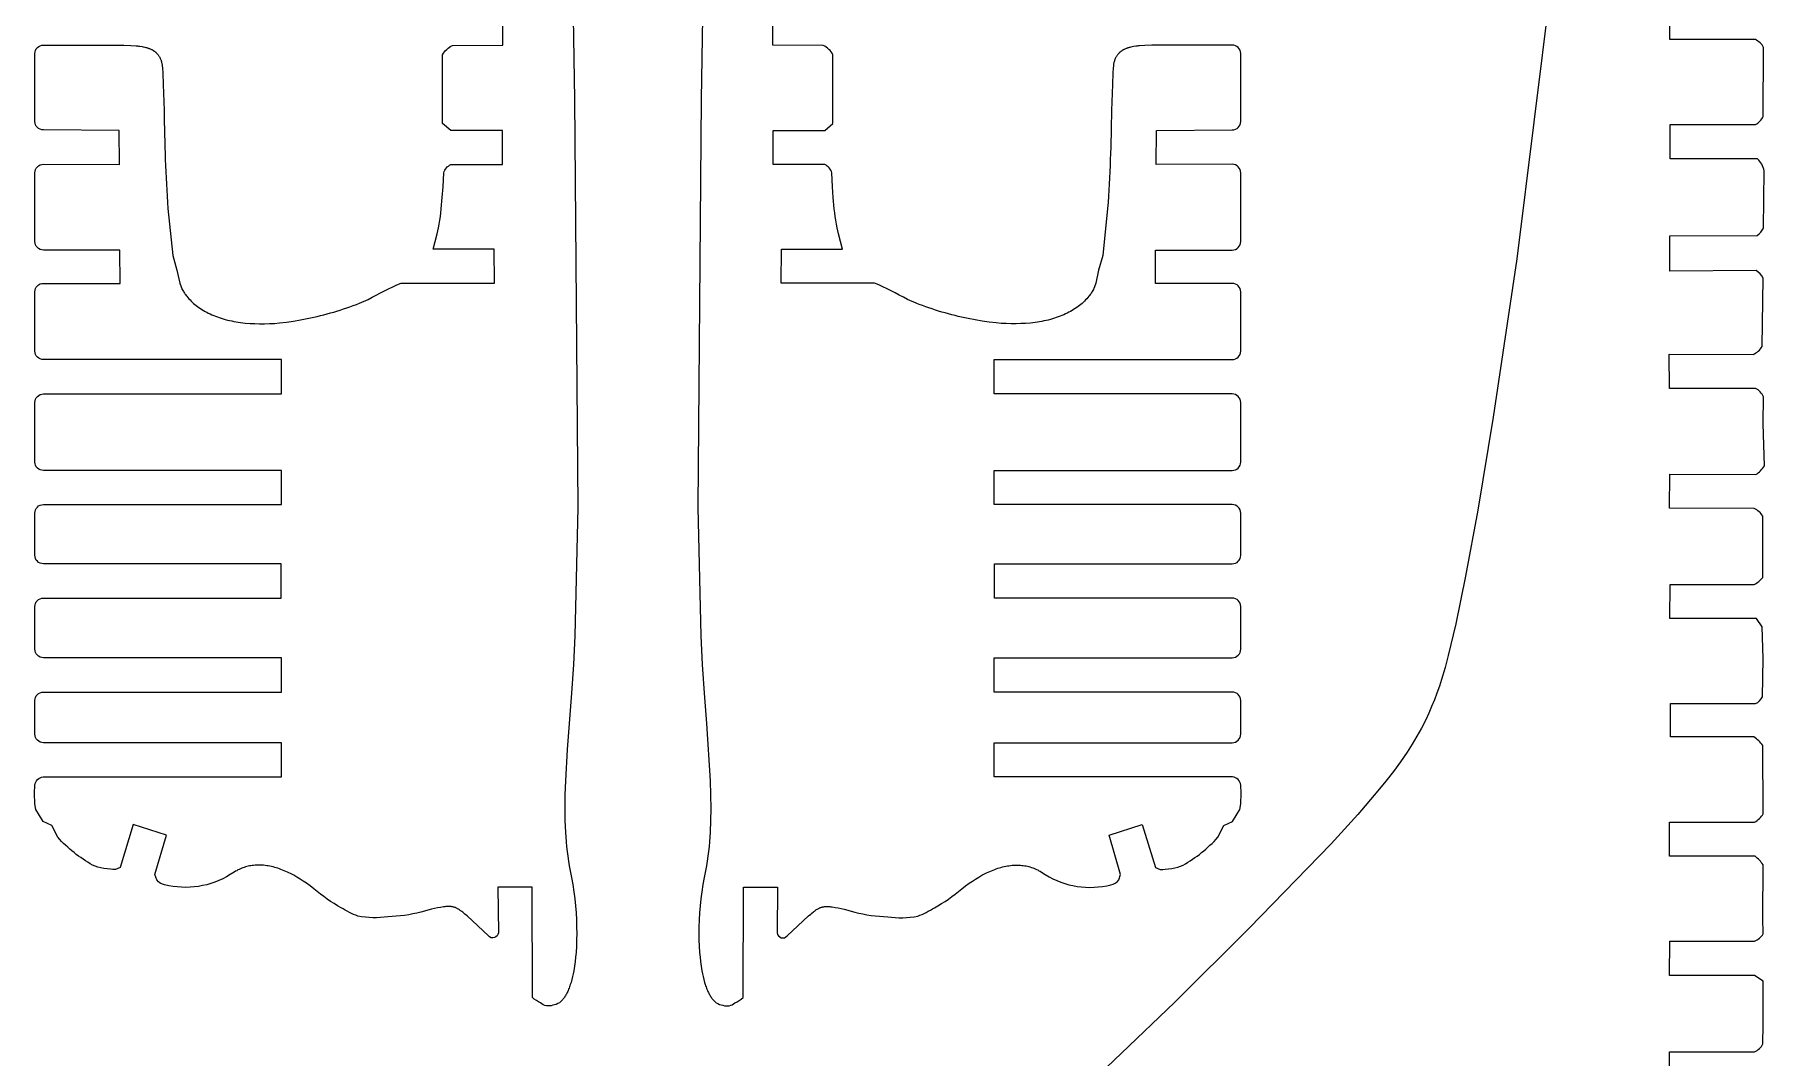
# Model space of a CAD drawing. Extents: x -389 to 108, y -244 to 818.
# Drawn here: x -96.3 to 69.7, y 525.9 to 624.1 of the extents above; entities that cross this region are included whole.
import ezdxf

# ---------------------------------------------------------------- set-up
doc = ezdxf.new("R2010")
doc.units = 0
doc.layers.add('LAYER_1', color=18, linetype='CONTINUOUS')

msp = doc.modelspace()

# ---------------------------------------------------------------- linework, layer by layer
at = {"layer": 'LAYER_1'}
for points in [[(-44.75, 631.63), (-44.52, 617.88), (-44.21, 578.67), (-44.49, 566.37), (-44.63, 563.61), (-44.82, 560.86), (-45.05, 557.94), (-45.22, 555.46), (-45.39, 552.46), (-45.44, 551.12), (-45.45, 549.78), (-45.44, 548.66), (-45.4, 547.54), (-45.34, 546.61), (-45.29, 546.14), (-45.24, 545.68), (-45.18, 545.21), (-45.11, 544.75), (-45.03, 544.29), (-44.94, 543.83), (-44.81, 543.16), (-44.69, 542.49), (-44.59, 541.81), (-44.5, 541.14), (-44.43, 540.46), (-44.38, 539.78), (-44.34, 539.1), (-44.32, 538.42), (-44.31, 537.81), (-44.32, 537.2), (-44.35, 536.59), (-44.38, 535.98), (-44.42, 535.54), (-44.47, 535.1), (-44.53, 534.66), (-44.6, 534.23), (-44.66, 533.94), (-44.72, 533.66), (-44.78, 533.39), (-44.86, 533.11), (-44.93, 532.89), (-44.97, 532.78), (-45, 532.67), (-45.05, 532.56), (-45.09, 532.45), (-45.13, 532.34), (-45.18, 532.24), (-45.22, 532.15), (-45.26, 532.07), (-45.3, 531.99), (-45.35, 531.91), (-45.4, 531.83), (-45.45, 531.75), (-45.5, 531.67), (-45.58, 531.57), (-45.6, 531.53), (-45.65, 531.48), (-45.69, 531.42), (-45.75, 531.36), (-45.8, 531.31), (-45.85, 531.26), (-45.91, 531.21), (-45.97, 531.16, -0.113266), (-46.62, 530.91, -0.262152), (-47.78, 531.13, -0.056141), (-48.57, 531.66), (-48.6, 542.25), (-51.87, 542.25)], [(-32.15, 631.63), (-32.38, 617.88), (-32.69, 578.67), (-32.41, 566.37), (-32.27, 563.61), (-32.09, 560.86), (-31.85, 557.94), (-31.51, 552.46), (-31.47, 551.12), (-31.45, 549.78), (-31.46, 548.66), (-31.5, 547.54), (-31.56, 546.61), (-31.61, 546.14), (-31.66, 545.68), (-31.72, 545.21), (-31.8, 544.75), (-31.87, 544.29), (-31.96, 543.83), (-32.09, 543.16), (-32.21, 542.49), (-32.31, 541.81), (-32.4, 541.14), (-32.47, 540.46), (-32.52, 539.78), (-32.56, 539.1), (-32.58, 538.42), (-32.59, 537.81), (-32.58, 537.2), (-32.55, 536.59), (-32.52, 535.98), (-32.48, 535.54), (-32.43, 535.1), (-32.37, 534.66), (-32.3, 534.23), (-32.25, 533.94), (-32.19, 533.66), (-32.12, 533.39), (-32.04, 533.11), (-31.97, 532.89), (-31.94, 532.78), (-31.9, 532.67), (-31.86, 532.56), (-31.81, 532.45), (-31.77, 532.34), (-31.72, 532.24), (-31.68, 532.15), (-31.64, 532.07), (-31.6, 531.99), (-31.55, 531.91), (-31.5, 531.83), (-31.45, 531.75), (-31.4, 531.67), (-31.35, 531.6), (-31.3, 531.53), (-31.26, 531.48), (-31.21, 531.42), (-31.16, 531.36), (-31.1, 531.31), (-31.05, 531.26), (-30.99, 531.21), (-30.93, 531.16, 0.113225), (-30.28, 530.91, 0.262176), (-29.13, 531.13, 0.056563), (-28.33, 531.66), (-28.3, 542.25), (-25.03, 542.25)], [(49.19, 628.82), (45.91, 602.55), (43.66, 587.34), (42.17, 578.42), (41, 572.11), (40.05, 567.52), (39.33, 564.48), (39.03, 563.33), (38.7, 562.19), (38.49, 561.53), (38.25, 560.87), (38.01, 560.22), (37.74, 559.58), (37.46, 558.95), (37.17, 558.32), (36.76, 557.52), (36.33, 556.73), (35.87, 555.96), (35.39, 555.2), (34.74, 554.27), (34.07, 553.35), (33.34, 552.41), (32.59, 551.48), (30.66, 549.23), (28.09, 546.42), (20.22, 538.31), (13.06, 531.17), (2.89, 521.44, 0.00663)], [(-51.87, 542.25), (-51.83, 537.86, -0.65522), (-52.79, 537.57), (-54.83, 539.48), (-55.04, 539.67), (-55.25, 539.84), (-55.35, 539.92), (-55.4, 539.95), (-55.45, 539.99), (-55.5, 540.02), (-55.55, 540.06), (-55.6, 540.09), (-55.65, 540.12), (-55.7, 540.15), (-55.75, 540.18), (-55.8, 540.21), (-55.85, 540.23), (-55.91, 540.26), (-55.96, 540.28), (-56.02, 540.3), (-56.07, 540.32), (-56.13, 540.33), (-56.19, 540.35), (-56.25, 540.36), (-56.31, 540.37), (-56.38, 540.38), (-56.44, 540.38), (-56.5, 540.39), (-56.53, 540.39), (-56.63, 540.39), (-56.69, 540.39), (-56.76, 540.39), (-56.83, 540.38), (-56.89, 540.38), (-56.96, 540.37), (-57.03, 540.36), (-57.09, 540.36), (-57.38, 540.31), (-57.67, 540.26), (-57.96, 540.19), (-58.25, 540.12), (-59.27, 539.86, -0.055656), (-62.43, 539.4, -0.076576), (-65.32, 539.46, -0.04945), (-66.91, 540.27, -0.051534), (-69.54, 542.08), (-69.9, 542.36), (-70.26, 542.62), (-70.56, 542.83), (-70.86, 543.03), (-71.17, 543.21), (-71.48, 543.39), (-71.78, 543.55), (-71.93, 543.62), (-72.08, 543.69), (-72.24, 543.76), (-72.39, 543.83), (-72.55, 543.89), (-72.7, 543.95), (-72.85, 544.01), (-73, 544.06), (-73.15, 544.11), (-73.3, 544.15), (-73.46, 544.19), (-73.61, 544.23), (-73.76, 544.26), (-73.92, 544.29), (-74.07, 544.31), (-74.23, 544.34), (-74.39, 544.35), (-74.55, 544.36), (-74.71, 544.37), (-74.87, 544.37), (-75.02, 544.37), (-75.18, 544.36), (-75.32, 544.34), (-75.45, 544.33), (-75.58, 544.31), (-75.71, 544.29), (-75.84, 544.26), (-75.97, 544.23), (-76.1, 544.19), (-76.22, 544.15), (-76.35, 544.11), (-76.47, 544.06), (-76.59, 544.01), (-76.71, 543.95), (-76.83, 543.9), (-76.95, 543.83), (-77.06, 543.77), (-77.18, 543.7), (-77.56, 543.45, -0.204494), (-83.87, 542.48, -0.189723), (-84.61, 542.94), (-84.79, 543.45), (-83.69, 547.25), (-86.87, 548.26), (-88.13, 544.14, -0.204142), (-89.07, 543.96), (-89.71, 544.04), (-90.27, 544.18), (-90.78, 544.36, -0.079188), (-94.12, 547.03), (-94.69, 548.15), (-95.52, 548.56), (-96.24, 549.69), (-96.33, 550.25), (-96.35, 551.26), (-96.32, 552.05, -0.331157), (-95.53, 552.84), (-83.66, 552.84), (-72.64, 552.84), (-72.64, 556.11), (-95.5, 556.11, -0.414214), (-96.32, 556.92), (-96.32, 560.15, -0.41433), (-95.5, 560.97), (-72.64, 560.97), (-72.64, 564.27), (-95.5, 564.27, -0.414242), (-96.32, 565.09), (-96.32, 569.17, -0.414475), (-95.5, 569.99), (-72.69, 569.99), (-72.69, 573.28), (-95.5, 573.28, -0.414348), (-96.32, 574.1), (-96.32, 578.15, -0.414475), (-95.5, 578.97), (-72.64, 578.97), (-72.64, 582.24), (-95.5, 582.24, -0.414442), (-96.32, 583.05), (-96.32, 588.77, -0.414475), (-95.5, 589.58), (-72.64, 589.58), (-72.64, 592.88), (-95.5, 592.88, -0.414442), (-96.32, 593.69), (-96.32, 599.38, -0.414358), (-95.5, 600.2), (-88.13, 600.2), (-88.15, 603.39), (-95.5, 603.39, -0.41413), (-96.32, 604.21), (-96.32, 610.81, -0.414358), (-95.5, 611.63), (-88.19, 611.61), (-88.23, 614.88), (-95.5, 614.92, -0.413779), (-96.32, 615.74), (-96.32, 622.25, -0.414436), (-95.5, 623.06), (-90.19, 623.06), (-88.46, 623.06), (-87.79, 623.05), (-87.11, 623.02), (-86.59, 622.99), (-86.48, 622.98), (-86.37, 622.96), (-86.26, 622.95), (-86.03, 622.92), (-85.91, 622.89), (-85.78, 622.87), (-85.66, 622.84), (-85.6, 622.83), (-85.55, 622.81), (-85.49, 622.79), (-85.43, 622.77), (-85.37, 622.75), (-85.31, 622.73), (-85.25, 622.7), (-85.2, 622.68), (-85.13, 622.65), (-85.1, 622.63), (-85.07, 622.62), (-85.04, 622.6), (-85.01, 622.58), (-84.98, 622.57), (-84.95, 622.55), (-84.92, 622.53), (-84.89, 622.51), (-84.86, 622.49), (-84.83, 622.47), (-84.81, 622.45), (-84.78, 622.42), (-84.75, 622.4), (-84.72, 622.38), (-84.68, 622.34), (-84.64, 622.3), (-84.6, 622.26), (-84.56, 622.21), (-84.52, 622.17), (-84.49, 622.12), (-84.45, 622.08), (-84.42, 622.03), (-84.39, 621.98), (-84.36, 621.93), (-84.33, 621.88), (-84.3, 621.83), (-84.28, 621.77), (-84.25, 621.72), (-84.23, 621.67), (-84.21, 621.61), (-84.19, 621.54), (-84.17, 621.47), (-84.15, 621.4), (-84.14, 621.33), (-84.12, 621.26), (-84.11, 621.19), (-84.1, 621.12), (-84.09, 621.05), (-84.07, 620.88), (-84.06, 620.71), (-84.05, 620.54), (-84.04, 620.45), (-84.04, 620.37), (-84.02, 619.29), (-83.91, 616.8, 0.014758), (-83.55, 607.38), (-83.07, 602.86), (-82.68, 601.48), (-82.4, 600.23), (-82.28, 599.85), (-82.22, 599.7), (-82.21, 599.68), (-82.2, 599.65), (-82.18, 599.62), (-82.12, 599.51), (-82.07, 599.43), (-82.02, 599.35), (-81.97, 599.27), (-81.92, 599.19), (-81.86, 599.12), (-81.81, 599.04), (-81.75, 598.97), (-81.65, 598.84), (-81.54, 598.72), (-81.43, 598.61), (-81.32, 598.49), (-81.21, 598.38), (-81.09, 598.27), (-80.97, 598.17), (-80.84, 598.07), (-80.71, 597.97), (-80.57, 597.87), (-80.42, 597.77), (-80.28, 597.68), (-80.13, 597.59), (-79.98, 597.5), (-79.83, 597.42), (-79.68, 597.34), (-79.5, 597.26), (-79.33, 597.18), (-79.15, 597.11), (-78.98, 597.04), (-78.8, 596.97), (-78.62, 596.91), (-78.43, 596.85), (-78.25, 596.79), (-78.05, 596.74), (-77.84, 596.68), (-77.63, 596.63), (-77.43, 596.59), (-77.22, 596.55), (-77.01, 596.51), (-76.8, 596.48), (-76.59, 596.44), (-76.13, 596.39), (-75.67, 596.35), (-75.21, 596.33), (-74.75, 596.31), (-74.27, 596.32), (-73.79, 596.33), (-73.32, 596.36), (-72.84, 596.4), (-72.17, 596.47), (-71.5, 596.57), (-70.84, 596.69), (-70.18, 596.82, 0.04605), (-65.16, 598.3), (-64.32, 598.65, -0.028432), (-61.17, 600.22), (-52.22, 600.21), (-52.25, 603.47), (-58.1, 603.47), (-57.72, 604.96), (-57.58, 605.53, 0.030567), (-57.22, 608.44), (-57.14, 609.45), (-57.08, 610.8, -0.198519), (-56.41, 611.61), (-51.44, 611.6), (-51.45, 614.88), (-56.41, 614.88), (-57.18, 615.53), (-57.18, 622.14, -0.155956), (-56.25, 623.03), (-51.4, 623.06), (-51.41, 626.34)], [(-25.03, 542.25), (-25.07, 537.86, 0.65616), (-24.11, 537.57), (-22.07, 539.48), (-21.86, 539.67), (-21.76, 539.75), (-21.6, 539.88), (-21.55, 539.92), (-21.5, 539.95), (-21.46, 539.99), (-21.41, 540.02), (-21.36, 540.06), (-21.3, 540.09), (-21.25, 540.12), (-21.2, 540.15), (-21.15, 540.18), (-21.1, 540.21), (-21.05, 540.23), (-20.99, 540.26), (-20.94, 540.28), (-20.88, 540.3), (-20.83, 540.32), (-20.77, 540.33), (-20.71, 540.35), (-20.65, 540.36), (-20.59, 540.37), (-20.53, 540.38), (-20.46, 540.38), (-20.43, 540.39), (-20.4, 540.39), (-20.37, 540.39), (-20.27, 540.39), (-20.21, 540.39), (-20.14, 540.39), (-20.07, 540.38), (-20.01, 540.38), (-19.94, 540.37), (-19.87, 540.36), (-19.81, 540.36), (-19.52, 540.31), (-19.23, 540.26), (-18.94, 540.19), (-18.65, 540.12), (-17.63, 539.86, 0.055715), (-14.47, 539.4, 0.076577), (-11.58, 539.46, 0.049489), (-9.99, 540.27, 0.051534), (-7.36, 542.08), (-7, 542.36), (-6.64, 542.62), (-6.34, 542.83), (-6.04, 543.03), (-5.73, 543.21), (-5.42, 543.39), (-5.12, 543.55), (-4.97, 543.62), (-4.82, 543.69), (-4.67, 543.76), (-4.51, 543.83), (-4.35, 543.89), (-4.2, 543.95), (-4.05, 544.01), (-3.9, 544.06), (-3.75, 544.11), (-3.6, 544.15), (-3.45, 544.19), (-3.29, 544.23), (-3.14, 544.26), (-2.98, 544.29), (-2.83, 544.31), (-2.67, 544.34), (-2.51, 544.35), (-2.35, 544.36), (-2.19, 544.37), (-2.04, 544.37), (-1.88, 544.37), (-1.72, 544.36), (-1.59, 544.34), (-1.45, 544.33), (-1.32, 544.31), (-1.19, 544.29), (-1.06, 544.26), (-0.93, 544.23), (-0.81, 544.19), (-0.68, 544.15), (-0.55, 544.11), (-0.43, 544.06), (-0.31, 544.01), (-0.19, 543.95), (-0.07, 543.9), (0.05, 543.83), (0.16, 543.77), (0.28, 543.7), (0.66, 543.45, 0.204491), (6.96, 542.48, 0.190097), (7.71, 542.94), (7.89, 543.45), (6.79, 547.25), (9.97, 548.26), (11.23, 544.14, 0.204355), (12.17, 543.96), (12.81, 544.04), (13.37, 544.18), (13.88, 544.36, 0.079227), (17.22, 547.03), (17.79, 548.15), (18.62, 548.56), (19.34, 549.69), (19.43, 550.25), (19.45, 551.26), (19.42, 552.05, 0.331115), (18.63, 552.84), (6.76, 552.84), (-4.26, 552.84), (-4.26, 556.11), (18.6, 556.11, 0.414408), (19.42, 556.92), (19.42, 560.15, 0.414059), (18.6, 560.97), (-4.26, 560.97), (-4.26, 564.27), (18.6, 564.27, 0.414435), (19.42, 565.09), (19.42, 569.17, 0.41372), (18.6, 569.99), (-4.21, 569.99), (-4.21, 573.28), (18.6, 573.28, 0.414074), (19.42, 574.1), (19.42, 578.15, 0.41372), (18.6, 578.97), (-4.26, 578.97), (-4.26, 582.24), (18.6, 582.24, 0.414168), (19.42, 583.05), (19.42, 588.77, 0.41372), (18.6, 589.58), (-4.26, 589.58), (-4.26, 592.88), (18.6, 592.88, 0.414168), (19.42, 593.69), (19.42, 599.38, 0.414086), (18.6, 600.2), (11.23, 600.2), (11.25, 603.39), (18.6, 603.39, 0.414157), (19.42, 604.21), (19.42, 610.81, 0.414109), (18.6, 611.63), (11.29, 611.61), (11.33, 614.88), (18.6, 614.92, 0.414107), (19.42, 615.74), (19.42, 622.25, 0.41368), (18.6, 623.06), (13.29, 623.06), (11.56, 623.06), (10.88, 623.05), (10.21, 623.02), (9.69, 622.99), (9.58, 622.98), (9.47, 622.96), (9.36, 622.95), (9.13, 622.92), (9, 622.89), (8.88, 622.87), (8.76, 622.84), (8.7, 622.83), (8.64, 622.81), (8.59, 622.79), (8.53, 622.77), (8.47, 622.75), (8.41, 622.73), (8.35, 622.7), (8.3, 622.68), (8.23, 622.65), (8.2, 622.63), (8.17, 622.62), (8.14, 622.6), (8.11, 622.58), (8.08, 622.57), (8.05, 622.55), (8.02, 622.53), (7.99, 622.51), (7.96, 622.49), (7.93, 622.47), (7.9, 622.45), (7.88, 622.42), (7.85, 622.4), (7.82, 622.38), (7.78, 622.34), (7.74, 622.3), (7.7, 622.26), (7.66, 622.21), (7.62, 622.17), (7.58, 622.12), (7.55, 622.08), (7.52, 622.03), (7.49, 621.98), (7.46, 621.93), (7.43, 621.88), (7.4, 621.83), (7.38, 621.77), (7.35, 621.72), (7.33, 621.67), (7.31, 621.61), (7.29, 621.54), (7.27, 621.47), (7.25, 621.4), (7.24, 621.33), (7.22, 621.26), (7.21, 621.19), (7.2, 621.12), (7.19, 621.05), (7.17, 620.88), (7.16, 620.71), (7.15, 620.54), (7.14, 620.45), (7.14, 620.37), (7.12, 619.29), (7.01, 616.8, -0.014818), (6.64, 607.38), (6.17, 602.86), (5.78, 601.48), (5.5, 600.23), (5.38, 599.85), (5.32, 599.7), (5.3, 599.65), (5.27, 599.6), (5.17, 599.43), (5.12, 599.35), (5.07, 599.27), (5.02, 599.19), (4.96, 599.12), (4.9, 599.04), (4.85, 598.97), (4.75, 598.84), (4.64, 598.72), (4.53, 598.61), (4.42, 598.49), (4.31, 598.38), (4.19, 598.27), (4.07, 598.17), (3.94, 598.07), (3.81, 597.97), (3.67, 597.87), (3.52, 597.77), (3.38, 597.68), (3.23, 597.59), (3.08, 597.5), (2.93, 597.42), (2.77, 597.34), (2.6, 597.26), (2.43, 597.18), (2.25, 597.11), (2.07, 597.04), (1.9, 596.97), (1.71, 596.91), (1.53, 596.85), (1.35, 596.79), (1.15, 596.74), (0.94, 596.68), (0.73, 596.63), (0.53, 596.59), (0.32, 596.55), (0.11, 596.51), (-0.1, 596.48), (-0.31, 596.44), (-0.77, 596.39), (-1.23, 596.35), (-1.69, 596.33), (-2.15, 596.31), (-2.63, 596.32), (-3.11, 596.33), (-3.59, 596.36), (-4.06, 596.4), (-4.73, 596.47), (-5.4, 596.57), (-6.06, 596.69), (-6.73, 596.82, -0.046015), (-11.74, 598.3), (-12.58, 598.65, 0.028441), (-15.73, 600.22), (-24.68, 600.21), (-24.65, 603.47), (-18.8, 603.47), (-19.18, 604.96), (-19.32, 605.53, -0.03029), (-19.69, 608.44), (-19.76, 609.45), (-19.82, 610.8, 0.198908), (-20.49, 611.61), (-25.46, 611.6), (-25.45, 614.88), (-20.49, 614.88), (-19.72, 615.53), (-19.72, 622.14, 0.155661), (-20.65, 623.03), (-25.5, 623.06), (-25.49, 626.34)], [(60.57, 523.15), (60.58, 526.43), (68.74, 526.44, 0.142675), (69.54, 527.2), (69.55, 529.05), (69.55, 533.23), (68.73, 533.78), (60.58, 533.77), (60.6, 537.06), (68.72, 537.06, 0.15401), (69.57, 537.76), (69.54, 539.29), (69.55, 544.39, 0.073862), (68.78, 545.22), (60.57, 545.21), (60.58, 548.47), (68.73, 548.47, 0.122385), (69.57, 549.29), (69.51, 555.83, 0.118915), (68.66, 556.67), (60.65, 556.66), (60.66, 559.88), (68.83, 559.86, 0.16424), (69.5, 560.52), (69.57, 564.2), (69.47, 567.22), (68.91, 568.02), (60.59, 568.03), (60.62, 571.28), (68.71, 571.29, 0.075982), (69.53, 571.97), (69.51, 577.87, 0.150901), (68.71, 578.58), (60.58, 578.63), (60.6, 581.88), (68.85, 581.85, 0.108577), (69.68, 582.67), (69.55, 586.73), (69.58, 589.3, 0.205538), (68.82, 590.11), (60.56, 590.12), (60.55, 593.41), (68.61, 593.37, 0.154516), (69.45, 594.15), (69.57, 600.7, 0.119258), (68.88, 601.43), (60.59, 601.38), (60.6, 604.75), (68.99, 604.79, 0.132161), (69.59, 605.5), (69.64, 611.01, 0.181766), (69.02, 612.14), (60.63, 612.14), (60.64, 615.44), (68.83, 615.43, 0.154075), (69.55, 616.21), (69.6, 622.85, 0.150653), (68.81, 623.59), (60.61, 623.59), (60.6, 626.84)]]:
    msp.add_lwpolyline(points, format="xyb", dxfattribs=at)

doc.saveas('drawing.dxf')
